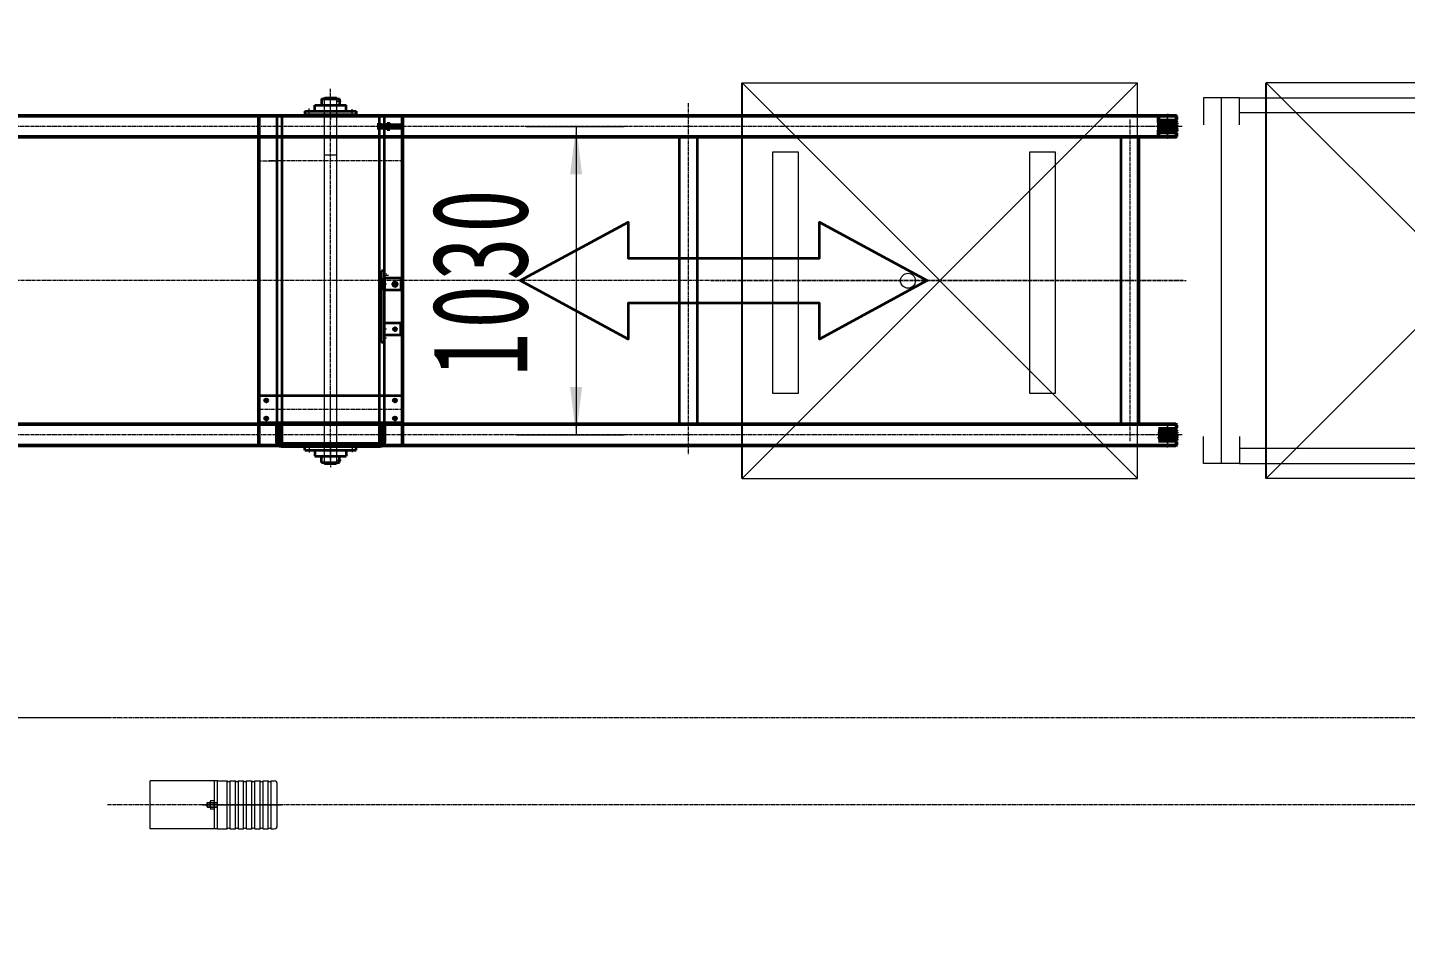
# Model space of a CAD drawing. Header units: millimetres. Extents: x -67280 to 67280, y -47520 to 47520.
# Drawn here: x -46275 to -41673, y -19130 to -16093 of the extents above; entities that cross this region are included whole.
import ezdxf

# ---------------------------------------------------------------- set-up
doc = ezdxf.new("R2010")
doc.units = ezdxf.units.MM
for name, pattern in [('AD_LTYPE10 0.20 mm_1_1_1_1_1_1_1_1_1_1_1_1_1_1_1', [16, 13, -1, 1, -1]), ('双点画线', [22, 12, -2, 2, -2, 2, -2]), ('点画线', [18, 12, -2, 2, -2]), ('虚线', [2, 1, -1])]:
    doc.linetypes.add(name, pattern=pattern)
doc.layers.get('0').update_dxf_attribs({"lineweight": 35})
for name, color, linetype, lineweight in [('ACAD0', 7, 'Continuous', 18), ('ACADAM_0', 7, 'Continuous', 18), ('ACADAM_11', 3, '双点画线', 18), ('ACADAM_3', 6, '虚线', 18), ('ACADAM_7', 142, '点画线', 18), ('ACADloading', 57, 'Continuous', 18), ('ACADRackFrame', 5, 'Continuous', 18), ('ACADS', 1, 'AD_LTYPE10 0.20 mm_1_1_1_1_1_1_1_1_1_1_1_1_1_1_1', 25), ('ACAD粗实线层AM_0', 7, 'Continuous', 50), ('ACAD细实线', 2, 'Continuous', 18), ('ACAD细实线层', 3, 'Continuous', 18), ('EB0', 7, 'Continuous', 35), ('EB0_1', 7, 'Continuous', 35), ('中心线层', 1, '点画线', 18), ('剖面线层', 6, 'Continuous', 18), ('尺寸线层', 4, 'Continuous', 18), ('标注层AM_5', 3, 'Continuous', 25), ('粗实线层', 7, 'Continuous', 35), ('细实线层', 3, 'Continuous', 18), ('虚线层', 100, '虚线', 18)]:
    doc.layers.add(name, color=color, linetype=linetype, lineweight=lineweight)
doc.styles.add('标准', font='', dxfattribs={"width": 0.667})
doc.styles.get('标准').set_extended_font_data('宋体')
doc.dimstyles.new('标准', dxfattribs={"dimscale": 160, "dimtxt": 2, "dimasz": 1, "dimexe": 1, "dimexo": 0, "dimgap": 1, "dimtad": 1, "dimdec": 1, "dimdsep": 46, "dimtxsty": '标准', "dimblk": '_CAXARROW', "dimcen": 0, "dimdle": 2, "dimaunit": 1, "dimadec": 0, "dimazin": 2, "dimtfac": 0.707107, "dimtdec": 3, "dimtmove": 0, "dimatfit": 3, "dimfxl": 0, "dimfrac": 2, "dimtolj": 1, "dimarcsym": 0})

# ---------------------------------------------------------------- blocks, each defined once
blk = doc.blocks.new('*X254')
at = {"layer": 'ACADloading', "color": 3, "linetype": 'Continuous', "lineweight": 18}
for p, q in [((1530, 1320), (210, 1320.1)), ((210, 1320.1), (1530, 0)), ((210, 0), (210, 1320)), ((210, 0), (210, 1320)), ((210, 0), (210, 1320)), ((210, 0), (210, 1320)), ((210, 1320), (210, 0)), ((210, 1320), (210, 0)), ((210, 1320), (210, 0)), ((1530, 1320), (210, 0)), ((1490, 1320), (250, 1320)), ((1530, 0), (1530, 1320)), ((210, 820), (210, 1280)), ((210, 820), (210, 1280)), ((1530, 0), (210, 0))]:
    blk.add_line(p, q, dxfattribs=at)
at = {"layer": 'ACADloading', "color": 3, "linetype": 'Continuous', "lineweight": 25}
blk.add_line((210, 0), (210, 1320), dxfattribs=at)
at = {"layer": 'ACADloading', "linetype": 'Continuous', "lineweight": 18}
for p, q in [((1490, 1320), (250, 1320)), ((1490, 1320), (250, 1320)), ((1530, 0), (250, 0)), ((1530, 0), (250, 0)), ((1530, 0), (250, 0))]:
    blk.add_line(p, q, dxfattribs=at)
at = {"layer": 'ACADloading', "color": 5, "linetype": 'Continuous', "lineweight": 18}
blk.add_line((1530, 0), (1530, 1320), dxfattribs=at)
blk.add_line((1530, 0), (1530, 1320), dxfattribs=at)
blk.add_line((1530, 0), (1530, 1320), dxfattribs=at)
blk.add_line((1530, 0), (1530, 1320), dxfattribs=at)
blk.add_line((1530, 0), (1530, 1320), dxfattribs=at)
blk.add_line((1530, 0), (1530, 1320), dxfattribs=at)
at = {"layer": 'ACADRackFrame', "linetype": 'Continuous', "lineweight": 18}
for p, q in [((120, 1270), (1620, 1270)), ((1620, 1220), (120, 1220)), ((1620, 100), (120, 100)), ((120, 50), (1620, 50))]:
    blk.add_line(p, q, dxfattribs=at)
for points in [[(120, 1180), (120, 1270), (0, 1270), (0, 1180)], [(60, 50), (60, 1270)], [(1620, 1180), (1620, 1270), (1740, 1270), (1740, 1180)], [(1680, 50), (1680, 1270)], [(120, 140), (120, 50), (0, 50), (0, 140)], [(1620, 140), (1620, 50), (1740, 50), (1740, 140)]]:
    blk.add_lwpolyline(points, dxfattribs=at)
blk = doc.blocks.new('*X218')
at = {"layer": 'ACAD细实线层', "linetype": 'Continuous', "lineweight": 18}
blk.add_blockref('*X254', (-29220, 865), dxfattribs=at)
blk = doc.blocks.new('*X502')
at = {"layer": '尺寸线层', "linetype": 'Continuous', "lineweight": 18}
for points in [[(-51183.3, -14032.3), (-51163.3, -14192.3), (-51203.3, -14192.3)], [(-51183.3, -18397.3), (-51163.3, -18237.3), (-51203.3, -18237.3)]]:
    blk.add_hatch(color=0, dxfattribs=at).paths.add_polyline_path(points, flags=0)
at = {"layer": '尺寸线层', "color": 0}
for p, q in [((-46008, -14032.3), (-51343.3, -14032.3)), ((-46008, -18397.3), (-51343.3, -18397.3))]:
    blk.add_line(p, q, dxfattribs=at)
at = {"layer": '尺寸线层', "color": 0, "linetype": 'Continuous', "lineweight": 18}
blk.add_line((-51183.3, -14032.3), (-51183.3, -18397.3), dxfattribs=at)
at = {"layer": '尺寸线层', "color": 0, "insert": (-51503.3, -16214.8), "char_height": 320, "width": 1246.015, "attachment_point": 5, "rotation": 90, "line_spacing_factor": 1.15057, "style": '标准'}
blk.add_mtext('\\T1.1;4365', dxfattribs=at)
blk = doc.blocks.new('_CAXARROW')
blk.add_hatch(color=0).paths.add_polyline_path([(0, 0), (-1, 0.125), (-1, -0.125)], flags=0)
blk = doc.blocks.new('*X503')
at = {"layer": '尺寸线层', "linetype": 'Continuous', "lineweight": 18}
for points in [[(-51183.3, -18397.3), (-51163.3, -18557.3), (-51203.3, -18557.3)], [(-51183.3, -22837.3), (-51163.3, -22677.3), (-51203.3, -22677.3)]]:
    blk.add_hatch(color=0, dxfattribs=at).paths.add_polyline_path(points, flags=0)
at = {"layer": '尺寸线层', "color": 0}
for p, q in [((-46008, -18397.3), (-51343.3, -18397.3)), ((-46125.8, -22837.3), (-51343.3, -22837.3))]:
    blk.add_line(p, q, dxfattribs=at)
at = {"layer": '尺寸线层', "color": 0, "linetype": 'Continuous', "lineweight": 18}
blk.add_line((-51183.3, -18397.3), (-51183.3, -22837.3), dxfattribs=at)
at = {"layer": '尺寸线层', "color": 0, "insert": (-51503.3, -20617.3), "char_height": 320, "width": 1253.13, "attachment_point": 5, "rotation": 90, "line_spacing_factor": 1.15057, "style": '标准'}
blk.add_mtext('\\T1.1;4440', dxfattribs=at)
blk = doc.blocks.new('*X1325')
at = {"layer": 'EB0_1', "linetype": 'Continuous', "lineweight": 18}
for p, q in [((-14.1, -10.4), (-14.1, 10.4)), ((-1, 13.9), (-13.1, 13.9)), ((-13.1, 6.9), (-1, 6.9)), ((0, -10.4), (0, 10.4)), ((-13.1, -6.9), (-1, -6.9)), ((-1, -13.9), (-13.1, -13.9))]:
    blk.add_line(p, q, dxfattribs=at)
for centre, radius, start, end in [((-7.7, 10.4), 6.38, 147.1328, 212.8672), ((9.9, 0), 24, 163.2213, 196.7787), ((-6.4, 10.4), 6.38, 327.1328, 32.8672), ((-24, 0), 24, 343.2213, 16.7787), ((-7.7, -10.4), 6.38, 147.1328, 212.8672), ((-6.4, -10.4), 6.38, 327.1328, 32.8672)]:
    blk.add_arc(centre, radius, start, end, dxfattribs=at)
at = {"layer": '中心线层', "linetype": '点画线', "lineweight": 18}
blk.add_line((1, 0), (-17.1, 0), dxfattribs=at)
blk = doc.blocks.new('*X1326')
at = {"layer": 'EB0_1', "linetype": 'Continuous', "lineweight": 18}
for p, q in [((0, -79), (0, 81)), ((0, 80), (32, 80)), ((30, 80), (32.5, 80)), ((32.5, -80), (32.5, 80)), ((42.5, 80), (60, 80)), ((42.5, 80), (60, 80)), ((42.5, 80), (60, 80)), ((42.5, -80), (42.5, 80)), ((60, -80), (60, 80)), ((60, -80), (60, 80)), ((60, -80), (60, 80)), ((70, -80), (70, 80)), ((70, 80), (87.5, 80)), ((70, 80), (87.5, 80)), ((87.5, -80), (87.5, 80)), ((87.5, -80), (87.5, 80)), ((97.5, 80), (115, 80)), ((97.5, -80), (97.5, 80)), ((115, -80), (115, 80)), ((125, 80), (142.5, 80)), ((125, -80), (125, 80)), ((142.5, -80), (142.5, 80)), ((152.5, 80), (170, 80)), ((152.5, -80), (152.5, 80)), ((170, -80), (170, 80)), ((180, 80), (190, 80)), ((180, -80), (180, 80)), ((200, -70), (200, 70)), ((-33, 8), (-35, 6)), ((-35, 6), (-35, -6)), ((-33, 8), (-33, -8)), ((-33, 8), (-10, 8)), ((-10, 6.9), (0, 6.9)), ((-33, -8), (-35, -6)), ((-33, -8), (-10, -8)), ((-10, -7), (0, -7)), ((0, -80), (32, -80)), ((30, -80), (32.5, -80)), ((42.5, -80), (60, -80)), ((42.5, -80), (60, -80)), ((42.5, -80), (60, -80)), ((70, -80), (87.5, -80)), ((70, -80), (87.5, -80)), ((97.5, -80), (115, -80)), ((125, -80), (142.5, -80)), ((152.5, -80), (170, -80)), ((180, -80), (190, -80))]:
    blk.add_line(p, q, dxfattribs=at)
for centre, radius, start, end in [((37.5, 85.2), 7.25, 226.3972, 313.6028), ((65, 85.2), 7.25, 226.3972, 313.6028), ((92.5, 85.2), 7.25, 226.3972, 313.6028), ((120, 85.2), 7.25, 226.3972, 313.6028), ((147.5, 85.2), 7.25, 226.3972, 313.6028), ((175, 85.2), 7.25, 226.3972, 313.6028), ((190, 70), 10, 0, 90), ((37.5, -85.3), 7.25, 46.3972, 133.6028), ((65, -85.3), 7.25, 46.3972, 133.6028), ((92.5, -85.3), 7.25, 46.3972, 133.6028), ((120, -85.3), 7.25, 46.3972, 133.6028), ((147.5, -85.3), 7.25, 46.3972, 133.6028), ((175, -85.3), 7.25, 46.3972, 133.6028), ((190, -70), 10, 270, 360)]:
    blk.add_arc(centre, radius, start, end, dxfattribs=at)
at = {"layer": '中心线层', "linetype": '点画线', "lineweight": 18}
blk.add_line((-49.9, 0), (213.7, 0), dxfattribs=at)
at = {"layer": '细实线层', "linetype": 'Continuous', "lineweight": 18}
for p, q in [((-33, 6.9), (-10, 6.9)), ((-10, 8), (0, 8)), ((-33, -7), (-10, -7)), ((-10, -8), (0, -8))]:
    blk.add_line(p, q, dxfattribs=at)
blk = doc.blocks.new('*X1324')
at = {"layer": 'EB0_1', "linetype": 'Continuous', "lineweight": 18}
for p, q in [((-376.5, -80), (-376.5, 80.1)), ((-152.5, 80.1), (-376.5, 80.1)), ((-162.5, -80), (-162.5, 80.1)), ((-152.5, -80), (-152.5, 80.1)), ((-152.5, -80), (-376.5, -80))]:
    blk.add_line(p, q, dxfattribs=at)
at = {"layer": '剖面线层', "linetype": 'Continuous', "lineweight": 18}
blk.add_blockref('*X1326', (-152.5, 0), dxfattribs=at)
at = {"layer": '细实线层', "linetype": 'Continuous', "lineweight": 18}
blk.add_blockref('*X1325', (-162.5, 0), dxfattribs=at)
blk = doc.blocks.new('*X1333')
at = {"layer": 'ACADloading', "color": 3, "linetype": 'Continuous', "lineweight": 18}
for p, q in [((-660, 0), (-660, 1320)), ((-660, 0), (-660, 1320)), ((-660, 0), (-660, 1320)), ((-660, 0), (-660, 1320)), ((-660, 1320), (-660, 0)), ((-660, 1320), (-660, 0)), ((-660, 1320), (-660, 0)), ((-660, 1320), (660, 0)), ((660, 1320), (-660, 0)), ((-660, 1320), (660, 1320)), ((660, 0), (660, 1320)), ((-660, 820), (-660, 1280)), ((-660, 820), (-660, 1280)), ((-660, 0), (660, 0))]:
    blk.add_line(p, q, dxfattribs=at)
at = {"layer": 'ACADloading', "color": 3, "linetype": 'Continuous', "lineweight": 25}
blk.add_line((-660, 0), (-660, 1320), dxfattribs=at)
at = {"layer": 'ACADloading', "color": 5, "linetype": 'Continuous', "lineweight": 18}
blk.add_line((660, 0), (660, 1320), dxfattribs=at)
blk.add_line((660, 0), (660, 1320), dxfattribs=at)
blk.add_line((660, 0), (660, 1320), dxfattribs=at)
blk.add_line((660, 0), (660, 1320), dxfattribs=at)
blk.add_line((660, 0), (660, 1320), dxfattribs=at)
blk.add_line((660, 0), (660, 1320), dxfattribs=at)
at = {"layer": '中心线层'}
blk.add_line((-765.8, 660), (821.8, 660), dxfattribs=at)
blk = doc.blocks.new('*X1784')
at = {"layer": 'EB0_1'}
for p, q in [((86, 0), (-86, 0)), ((-86, -13), (-86, 0)), ((86, -13), (86, 0)), ((-86, -13), (86, -13)), ((-52.5, -13), (-52.5, -33)), ((-52.5, -33), (52.5, -33)), ((-29.8, -54.2), (-29.8, -33)), ((30.2, -54.2), (30.2, -33)), ((52.5, -13), (52.5, -33)), ((-29.8, -54.2), (30.2, -54.2))]:
    blk.add_line(p, q, dxfattribs=at)
at = {"layer": '中心线层', "linetype": '点画线', "lineweight": 18}
for p, q in [((-71.8, 3), (-71.8, -21.1)), ((0, 3), (0, -69.7)), ((71.8, 3), (71.8, -19.5)), ((19.8, -46.2), (37.2, -46.2))]:
    blk.add_line(p, q, dxfattribs=at)
blk = doc.blocks.new('*X1783')
at = {"layer": 'EB0_1'}
blk.add_blockref('*X1784', (-86, -3), dxfattribs=at)
blk = doc.blocks.new('*X1786')
at = {"layer": 'EB0_1'}
for p, q in [((-29.8, 54.2), (30.2, 54.2)), ((-29.8, 54.2), (-29.8, 33)), ((30.2, 54.2), (30.2, 33)), ((-86, 13), (86, 13)), ((-86, 13), (-86, 0)), ((86, 0), (-86, 0)), ((-52.5, 33), (52.5, 33)), ((-52.5, 13), (-52.5, 33)), ((52.5, 13), (52.5, 33)), ((86, 13), (86, 0))]:
    blk.add_line(p, q, dxfattribs=at)
at = {"layer": '中心线层', "linetype": '点画线', "lineweight": 18}
for p, q in [((0, -3), (0, 69.7)), ((19.8, 46.2), (37.2, 46.2)), ((-71.8, -3), (-71.8, 21.1)), ((71.8, -3), (71.8, 19.5))]:
    blk.add_line(p, q, dxfattribs=at)
blk = doc.blocks.new('*X1785')
at = {"layer": 'EB0_1'}
blk.add_blockref('*X1786', (-86, 3), dxfattribs=at)
blk = doc.blocks.new('*X1788')
at = {"layer": 'EB0_1'}
for p, q in [((0, 7.8), (0, -7.8)), ((0.8, 10.4), (9.6, 10.4)), ((9.6, 5.2), (0.8, 5.2)), ((10.4, 7.8), (10.4, -7.8)), ((9.6, -5.2), (0.8, -5.2)), ((0.8, -10.4), (9.6, -10.4))]:
    blk.add_line(p, q, dxfattribs=at)
for centre, radius, start, end in [((4.8, 7.8), 4.79, 147.1328, 212.8672), ((18, 0), 18, 163.2213, 196.7787), ((5.6, 7.8), 4.79, 327.1328, 32.8672), ((-7.6, 0), 18, 343.2213, 16.7787), ((4.8, -7.8), 4.79, 147.1328, 212.8672), ((5.6, -7.8), 4.79, 327.1328, 32.8672)]:
    blk.add_arc(centre, radius, start, end, dxfattribs=at)
at = {"layer": '中心线层', "linetype": '点画线', "lineweight": 18}
blk.add_line((-0.8, 0), (13.4, 0), dxfattribs=at)
blk = doc.blocks.new('*X1789')
at = {"layer": '中心线层', "linetype": '点画线', "lineweight": 18}
blk.add_line((-10.5, 0), (73, 0), dxfattribs=at)
at = {"layer": '粗实线层'}
for p, q in [((-7.5, 7.8), (-7.5, -7.8)), ((-6.7, 10.4), (0, 10.4)), ((-6.7, 5.2), (0, 5.2)), ((0, 10.4), (0, -10.4)), ((0, 6), (0, -6)), ((0, 6), (69.1, 6)), ((1.8, 6), (1.8, -6)), ((70, 5.1), (69.1, 6)), ((69.1, 6), (69.1, -6)), ((70, 5.1), (70, -5.1)), ((-6.7, -5.2), (0, -5.2)), ((-6.7, -10.4), (0, -10.4)), ((0, -6), (69.1, -6)), ((70, -5.1), (69.1, -6))]:
    blk.add_line(p, q, dxfattribs=at)
for centre, radius, start, end in [((-2.7, 7.8), 4.79, 147.1328, 212.8672), ((10.5, 0), 18, 163.2213, 196.7787), ((-2.7, -7.8), 4.79, 147.1328, 212.8672)]:
    blk.add_arc(centre, radius, start, end, dxfattribs=at)
at = {"layer": '细实线层'}
for p, q in [((0, 6), (1.8, 5.1)), ((1.8, 5.1), (70, 5.1)), ((0, -6), (1.8, -5.1)), ((1.8, -5.1), (70, -5.1))]:
    blk.add_line(p, q, dxfattribs=at)
blk = doc.blocks.new('*X1787')
blk.add_wipeout([(32.5, 0), (32.5, 1.3), (32.5, 1.3), (32.5, 7.8), (32.5, 7.8), (32.5, 7.9), (32.5, 8), (32.5, 8.1), (32.5, 8.2), (32.5, 8.3), (32.5, 8.3), (32.5, 8.4), (32.5, 8.5), (32.4, 8.6), (32.4, 8.7), (32.4, 8.8), (32.4, 8.9), (32.4, 9), (32.3, 9.1), (32.3, 9.1), (32.3, 9.2), (32.3, 9.3), (32.2, 9.4), (32.2, 9.5), (32.2, 9.6), (32.1, 9.7), (32.1, 9.7), (32.1, 9.8), (32, 9.9), (32, 10), (31.9, 10.1), (31.9, 10.2), (31.8, 10.2), (31.8, 10.3), (31.7, 10.4), (31.7, 10.4), (22.9, 10.4), (22.9, 10.4), (22.9, 10.3), (22.8, 10.2), (22.8, 10.2), (22.7, 10.1), (22.7, 10), (22.6, 9.9), (22.6, 9.8), (22.6, 9.7), (22.5, 9.7), (22.5, 9.6), (22.5, 9.5), (22.4, 9.4), (22.4, 9.3), (22.4, 9.2), (22.3, 9.1), (22.3, 9.1), (22.3, 9), (22.3, 8.9), (22.3, 8.8), (22.2, 8.7), (22.2, 8.6), (22.2, 8.5), (22.2, 8.4), (22.2, 8.3), (22.2, 8.3), (22.2, 8.2), (22.2, 8.1), (22.1, 8), (22.1, 7.9), (22.1, 7.8), (22.1, 7.8), (22.1, 1.3), (22.1, 1.3), (22.1, 0), (22.1, 0), (22.1, -7.8), (22.1, -7.8), (22.1, -7.9), (22.1, -8), (22.2, -8.1), (22.2, -8.2), (22.2, -8.3), (22.2, -8.3), (22.2, -8.4), (22.2, -8.5), (22.2, -8.6), (22.2, -8.7), (22.3, -8.8), (22.3, -8.9), (22.3, -9), (22.3, -9.1), (22.3, -9.1), (22.4, -9.2), (22.4, -9.3), (22.4, -9.4), (22.5, -9.5), (22.5, -9.6), (22.5, -9.7), (22.6, -9.7), (22.6, -9.8), (22.6, -9.9), (22.7, -10), (22.7, -10.1), (22.8, -10.2), (22.8, -10.2), (22.9, -10.3), (22.9, -10.4), (22.9, -10.4), (31.7, -10.4), (31.7, -10.4), (31.8, -10.3), (31.8, -10.2), (31.9, -10.2), (31.9, -10.1), (32, -10), (32, -9.9), (32.1, -9.8), (32.1, -9.7), (32.1, -9.7), (32.2, -9.6), (32.2, -9.5), (32.2, -9.4), (32.3, -9.3), (32.3, -9.2), (32.3, -9.1), (32.3, -9.1), (32.4, -9), (32.4, -8.9), (32.4, -8.8), (32.4, -8.7), (32.4, -8.6), (32.5, -8.5), (32.5, -8.4), (32.5, -8.3), (32.5, -8.3), (32.5, -8.2), (32.5, -8.1), (32.5, -8), (32.5, -7.9), (32.5, -7.8), (32.5, -7.8)]).dxf.layer = '尺寸线层'
at = {"layer": '尺寸线层'}
blk.add_blockref('*X1788', (22.1, 0), dxfattribs=at)
blk.add_wipeout([(70, 0), (70, 1.3), (70, 1.3), (70, 5.1), (70, 5.1), (69.1, 6), (69.1, 6), (1.7, 6), (1.7, 6), (0, 6), (0, 6), (0, 10.4), (0, 10.4), (-6.7, 10.4), (-6.7, 10.4), (-6.8, 10.3), (-6.8, 10.2), (-6.9, 10.2), (-6.9, 10.1), (-7, 10), (-7, 9.9), (-7, 9.8), (-7.1, 9.7), (-7.1, 9.7), (-7.2, 9.6), (-7.2, 9.5), (-7.2, 9.4), (-7.2, 9.3), (-7.3, 9.2), (-7.3, 9.1), (-7.3, 9.1), (-7.4, 9), (-7.4, 8.9), (-7.4, 8.8), (-7.4, 8.7), (-7.4, 8.6), (-7.4, 8.5), (-7.5, 8.4), (-7.5, 8.3), (-7.5, 8.3), (-7.5, 8.2), (-7.5, 8.1), (-7.5, 8), (-7.5, 7.9), (-7.5, 7.8), (-7.5, 7.8), (-7.5, 1.3), (-7.5, 1.3), (-7.5, 0), (-7.5, 0), (-7.5, -7.8), (-7.5, -7.8), (-7.5, -7.9), (-7.5, -8), (-7.5, -8.1), (-7.5, -8.2), (-7.5, -8.3), (-7.5, -8.3), (-7.5, -8.4), (-7.4, -8.5), (-7.4, -8.6), (-7.4, -8.7), (-7.4, -8.8), (-7.4, -8.9), (-7.4, -9), (-7.3, -9.1), (-7.3, -9.1), (-7.3, -9.2), (-7.2, -9.3), (-7.2, -9.4), (-7.2, -9.5), (-7.2, -9.6), (-7.1, -9.7), (-7.1, -9.7), (-7, -9.8), (-7, -9.9), (-7, -10), (-6.9, -10.1), (-6.9, -10.2), (-6.8, -10.2), (-6.8, -10.3), (-6.7, -10.4), (-6.7, -10.4), (0, -10.4), (0, -10.4), (0, -6), (0, -6), (1.7, -6), (1.7, -6), (69.1, -6), (69.1, -6), (70, -5.1), (70, -5.1)]).dxf.layer = 'EB0'
at = {"layer": 'EB0'}
blk.add_blockref('*X1789', (0, 0), dxfattribs=at)
blk = doc.blocks.new('*X1790')
at = {"layer": 'EB0_1'}
for p, q in [((-480, 0), (-480, 90)), ((0, 90), (-480, 90)), ((0, 0), (0, 90)), ((0, 0), (-480, 0))]:
    blk.add_line(p, q, dxfattribs=at)
for centre, radius in [((-455, 75), 5.5), ((-455, 75), 3.5), ((-25, 75), 5.5), ((-25, 75), 3.5), ((-455, 15), 5.5), ((-455, 15), 3.5), ((-25, 15), 5.5), ((-25, 15), 3.5)]:
    blk.add_circle(centre, radius, dxfattribs=at)
at = {"layer": '中心线层'}
for p, q in [((-240, -3), (-240, 93)), ((3, 45), (-483, 45))]:
    blk.add_line(p, q, dxfattribs=at)
at = {"layer": '中心线层', "linetype": '点画线', "lineweight": 18}
for p, q in [((-463.5, 75), (-446.5, 75)), ((-455, 66.5), (-455, 83.5)), ((-16.5, 75), (-33.5, 75)), ((-25, 66.5), (-25, 83.5)), ((-463.5, 15), (-446.5, 15)), ((-455, 6.5), (-455, 23.5)), ((-16.5, 15), (-33.5, 15)), ((-25, 6.5), (-25, 23.5))]:
    blk.add_line(p, q, dxfattribs=at)
blk = doc.blocks.new('*X1791')
at = {"layer": 'ACADAM_0', "linetype": 'Continuous', "lineweight": 50}
for p, q in [((0, -57), (0, 0)), ((0, 0), (8, 0)), ((8, 0), (8, -57)), ((352, 0), (352, -57)), ((360, 0), (352, 0)), ((360, -57), (360, 0)), ((344, -65), (16, -65)), ((16, -73), (344, -73))]:
    blk.add_line(p, q, dxfattribs=at)
for centre, radius, start, end in [((16, -57), 16, 180, 270), ((16, -57), 8, 180, 270), ((344, -57), 16, 270, 360), ((344, -57), 8, 270, 0)]:
    blk.add_arc(centre, radius, start, end, dxfattribs=at)
at = {"layer": '中心线层', "linetype": '点画线', "lineweight": 18}
for p, q in [((-0.4, -35), (8.4, -35)), ((360.4, -35), (351.6, -35)), ((108.25, -59), (108.25, -79)), ((180, -59), (180, -79)), ((251.75, -59), (251.75, -79))]:
    blk.add_line(p, q, dxfattribs=at)
blk = doc.blocks.new('*X1793')
at = {"layer": '中心线层'}
for p, q in [((-7.5, 0), (7.5, 0)), ((0, -7.5), (0, 7.5))]:
    blk.add_line(p, q, dxfattribs=at)
at = {"layer": '粗实线层'}
blk.add_circle((0, 0), 5.05, dxfattribs=at)
at = {"layer": '细实线层'}
blk.add_arc((0, 0), 6, 260, 190, dxfattribs=at)
blk = doc.blocks.new('*X1794')
at = {"layer": '中心线层'}
for p, q in [((-7.5, 0), (7.5, 0)), ((0, -7.5), (0, 7.5))]:
    blk.add_line(p, q, dxfattribs=at)
at = {"layer": '粗实线层'}
blk.add_circle((0, 0), 5.05, dxfattribs=at)
at = {"layer": '细实线层'}
blk.add_arc((0, 0), 6, 260, 190, dxfattribs=at)
blk = doc.blocks.new('*X1792')
at = {"layer": 'EB0'}
for p, q in [((0, -240), (0, 0)), ((10, 0), (0, 0)), ((10, -240), (10, 0)), ((0, -25), (0, -65)), ((65, -25), (10, -25)), ((10, -25), (10, -65)), ((65, -25), (65, -65)), ((65, -65), (10, -65)), ((65, -175), (10, -175)), ((65, -215), (65, -175)), ((65, -215), (10, -215)), ((10, -240), (0, -240))]:
    blk.add_line(p, q, dxfattribs=at)
at = {"layer": '中心线层', "linetype": '点画线', "lineweight": 18}
for p, q in [((17.2, -15), (-9.5, -15)), ((17.2, -45), (-9.5, -45)), ((17.2, -195), (-9.5, -195)), ((17.2, -225), (-9.5, -225))]:
    blk.add_line(p, q, dxfattribs=at)
for points in [[(51, -45), (51, -45), (51, -44.9), (51, -44.9), (51, -44.9), (51, -44.8), (51, -44.8), (51, -44.8), (51, -44.7), (51, -44.7), (51, -44.7), (51, -44.6), (51, -44.6), (51, -44.6), (51, -44.5), (51, -44.5), (51, -44.5), (51, -44.4), (51, -44.4), (51, -44.3), (51, -44.3), (51, -44.3), (51, -44.2), (50.9, -44.2), (50.9, -44.2), (50.9, -44.1), (50.9, -44.1), (50.9, -44.1), (50.9, -44), (50.9, -44), (50.9, -44), (50.9, -44), (50.9, -43.7), (50.8, -43.4), (50.7, -43.2), (50.6, -42.9), (50.5, -42.6), (50.4, -42.4), (50.3, -42.1), (50.1, -41.9), (50, -41.7), (49.8, -41.4), (49.6, -41.2), (49.5, -41), (49.3, -40.8), (49.1, -40.6), (48.9, -40.4), (48.6, -40.2), (48.4, -40.1), (48.2, -39.9), (47.9, -39.8), (47.7, -39.6), (47.4, -39.5), (47.2, -39.4), (46.9, -39.3), (46.7, -39.2), (46.4, -39.2), (46.1, -39.1), (45.8, -39.1), (45.6, -39), (45.3, -39), (45, -39), (45, -39), (44.7, -39), (44.4, -39), (44.2, -39.1), (43.9, -39.1), (43.6, -39.2), (43.3, -39.2), (43.1, -39.3), (42.8, -39.4), (42.6, -39.5), (42.3, -39.6), (42.1, -39.8), (41.8, -39.9), (41.6, -40.1), (41.4, -40.2), (41.1, -40.4), (40.9, -40.6), (40.7, -40.8), (40.5, -41), (40.4, -41.2), (40.2, -41.4), (40, -41.7), (39.9, -41.9), (39.7, -42.1), (39.6, -42.4), (39.5, -42.6), (39.4, -42.9), (39.3, -43.2), (39.2, -43.4), (39.1, -43.7), (39.1, -44), (39.1, -44), (39.1, -44), (39.1, -44), (39.1, -44.1), (39.1, -44.1), (39.1, -44.1), (39.1, -44.2), (39.1, -44.2), (39, -44.2), (39, -44.3), (39, -44.3), (39, -44.3), (39, -44.4), (39, -44.4), (39, -44.5), (39, -44.5), (39, -44.5), (39, -44.6), (39, -44.6), (39, -44.6), (39, -44.7), (39, -44.7), (39, -44.7), (39, -44.8), (39, -44.8), (39, -44.8), (39, -44.9), (39, -44.9), (39, -44.9), (39, -45), (39, -45), (39, -45), (39.9, -45), (39.9, -45), (40, -45.3), (40, -45.5), (40, -45.8), (40.1, -46.1), (40.1, -46.3), (40.2, -46.6), (40.3, -46.8), (40.4, -47.1), (40.5, -47.3), (40.6, -47.5), (40.8, -47.8), (40.9, -48), (41.1, -48.2), (41.2, -48.4), (41.4, -48.6), (41.6, -48.8), (41.8, -48.9), (42, -49.1), (42.2, -49.2), (42.5, -49.4), (42.7, -49.5), (42.9, -49.6), (43.2, -49.7), (43.4, -49.8), (43.7, -49.9), (43.9, -49.9), (44.2, -50), (44.5, -50), (44.7, -50), (45, -50.1), (45, -50.1), (45, -51), (45, -51), (45.3, -51), (45.6, -51), (45.9, -50.9), (46.2, -50.9), (46.6, -50.8), (46.9, -50.7), (47.2, -50.6), (47.4, -50.5), (47.7, -50.3), (48, -50.2), (48.3, -50), (48.5, -49.9), (48.8, -49.7), (49, -49.5), (49.2, -49.2), (49.5, -49), (49.7, -48.8), (49.9, -48.5), (50, -48.3), (50.2, -48), (50.3, -47.7), (50.5, -47.4), (50.6, -47.2), (50.7, -46.9), (50.8, -46.6), (50.9, -46.2), (50.9, -45.9), (51, -45.6), (51, -45.3)], [(51, -195), (51, -195), (51, -194.9), (51, -194.9), (51, -194.9), (51, -194.8), (51, -194.8), (51, -194.8), (51, -194.7), (51, -194.7), (51, -194.7), (51, -194.6), (51, -194.6), (51, -194.6), (51, -194.5), (51, -194.5), (51, -194.5), (51, -194.4), (51, -194.4), (51, -194.3), (51, -194.3), (51, -194.3), (51, -194.2), (50.9, -194.2), (50.9, -194.2), (50.9, -194.1), (50.9, -194.1), (50.9, -194.1), (50.9, -194), (50.9, -194), (50.9, -194), (50.9, -194), (50.9, -193.7), (50.8, -193.4), (50.7, -193.2), (50.6, -192.9), (50.5, -192.6), (50.4, -192.4), (50.3, -192.1), (50.1, -191.9), (50, -191.7), (49.8, -191.4), (49.6, -191.2), (49.5, -191), (49.3, -190.8), (49.1, -190.6), (48.9, -190.4), (48.6, -190.2), (48.4, -190.1), (48.2, -189.9), (47.9, -189.8), (47.7, -189.6), (47.4, -189.5), (47.2, -189.4), (46.9, -189.3), (46.7, -189.2), (46.4, -189.2), (46.1, -189.1), (45.8, -189.1), (45.6, -189), (45.3, -189), (45, -189), (45, -189), (44.7, -189), (44.4, -189), (44.2, -189.1), (43.9, -189.1), (43.6, -189.2), (43.3, -189.2), (43.1, -189.3), (42.8, -189.4), (42.6, -189.5), (42.3, -189.6), (42.1, -189.8), (41.8, -189.9), (41.6, -190.1), (41.4, -190.2), (41.1, -190.4), (40.9, -190.6), (40.7, -190.8), (40.5, -191), (40.4, -191.2), (40.2, -191.4), (40, -191.7), (39.9, -191.9), (39.7, -192.1), (39.6, -192.4), (39.5, -192.6), (39.4, -192.9), (39.3, -193.2), (39.2, -193.4), (39.1, -193.7), (39.1, -194), (39.1, -194), (39.1, -194), (39.1, -194), (39.1, -194.1), (39.1, -194.1), (39.1, -194.1), (39.1, -194.2), (39.1, -194.2), (39, -194.2), (39, -194.3), (39, -194.3), (39, -194.3), (39, -194.4), (39, -194.4), (39, -194.5), (39, -194.5), (39, -194.5), (39, -194.6), (39, -194.6), (39, -194.6), (39, -194.7), (39, -194.7), (39, -194.7), (39, -194.8), (39, -194.8), (39, -194.8), (39, -194.9), (39, -194.9), (39, -194.9), (39, -195), (39, -195), (39, -195), (39.9, -195), (39.9, -195), (40, -195.3), (40, -195.5), (40, -195.8), (40.1, -196.1), (40.1, -196.3), (40.2, -196.6), (40.3, -196.8), (40.4, -197.1), (40.5, -197.3), (40.6, -197.5), (40.8, -197.8), (40.9, -198), (41.1, -198.2), (41.2, -198.4), (41.4, -198.6), (41.6, -198.8), (41.8, -198.9), (42, -199.1), (42.2, -199.2), (42.5, -199.4), (42.7, -199.5), (42.9, -199.6), (43.2, -199.7), (43.4, -199.8), (43.7, -199.9), (43.9, -199.9), (44.2, -200), (44.5, -200), (44.7, -200), (45, -200.1), (45, -200.1), (45, -201), (45, -201), (45.3, -201), (45.6, -201), (45.9, -200.9), (46.2, -200.9), (46.6, -200.8), (46.9, -200.7), (47.2, -200.6), (47.4, -200.5), (47.7, -200.3), (48, -200.2), (48.3, -200), (48.5, -199.9), (48.8, -199.7), (49, -199.5), (49.2, -199.2), (49.5, -199), (49.7, -198.8), (49.9, -198.5), (50, -198.3), (50.2, -198), (50.3, -197.7), (50.5, -197.4), (50.6, -197.2), (50.7, -196.9), (50.8, -196.6), (50.9, -196.2), (50.9, -195.9), (51, -195.6), (51, -195.3)]]:
    blk.add_wipeout(points).dxf.layer = 'EB0'
at = {"layer": 'EB0'}
for name, p in [('*X1793', (45, -45)), ('*X1794', (45, -195))]:
    blk.add_blockref(name, p, dxfattribs=at)
blk = doc.blocks.new('*X1797')
at = {"layer": 'ACADS', "linetype": 'Continuous', "lineweight": 35}
for points in [[(999, -270), (360, -270), (360, -390), (0, -195), (360, 0), (360, -120), (999, -120)], [(360, -120), (999, -120), (999, 0), (1359, -195), (999, -390), (999, -270), (360, -270)]]:
    blk.add_lwpolyline(points, dxfattribs=at)
blk = doc.blocks.new('*X1782')
at = {"layer": 'ACAD0', "linetype": 'Continuous', "lineweight": 35}
for p, q in [((-180, 550), (-180, -550)), ((2764, 550), (2584, 550)), ((2764, 550), (2764, 480)), ((2764, 480), (2584, 480)), ((2764, -480.1), (2584, -480.1)), ((2764, -550.1), (2584, -550.1))]:
    blk.add_line(p, q, dxfattribs=at)
at = {"layer": 'ACADAM_0', "linetype": 'Continuous', "lineweight": 50}
for p, q in [((2764, 550.5), (-2764, 550.5)), ((-240, -550), (-240, 550)), ((240, 550), (180, 550)), ((2774.2, 526.8), (2764, 526.8)), ((2764, 519.8), (2774.2, 519.8)), ((2764, 510.3), (2774.2, 510.3)), ((2765, 550.5), (2765, 527.5)), ((2822.5, 550.5), (2765, 550.5)), ((2765, 535), (2822.5, 535.6)), ((2774.2, 527.3), (2774.8, 527.8)), ((2774.2, 527.3), (2774.2, 519.3)), ((2815.8, 527.3), (2774.2, 527.3)), ((2815.8, 519.3), (2774.2, 519.3)), ((2774.2, 519.3), (2774.8, 518.8)), ((2774.2, 510.7), (2774.8, 511.2)), ((2774.2, 510.7), (2774.2, 502.7)), ((2815.8, 510.7), (2774.2, 510.7)), ((2774.8, 527.8), (2815.2, 527.8)), ((2774.8, 518.8), (2815.2, 518.8)), ((2774.8, 511.2), (2815.2, 511.2)), ((2779.5, 533), (2779.5, 527.8)), ((2810.5, 533), (2779.5, 533)), ((2779.5, 518.8), (2779.5, 511.2)), ((2782.9, 533.5), (2782.9, 533)), ((2807.1, 533.5), (2782.9, 533.5)), ((2785, 535.2), (2785, 533.5)), ((2805, 535.4), (2805, 533.5)), ((2805, 535.4), (2805, 534.1)), ((2807.1, 533.5), (2807.1, 533)), ((2810.5, 533), (2810.5, 527.8)), ((2810.5, 518.8), (2810.5, 511.2)), ((2815.2, 518.8), (2815.8, 519.3)), ((2815.2, 511.2), (2815.8, 510.7)), ((2815.8, 527.3), (2815.8, 519.3)), ((2815.8, 510.7), (2815.8, 502.7)), ((2825, 548), (2825, 538.1)), ((2764, 479.5), (-2764, 479.5)), ((2774.2, 503.3), (2764, 503.3)), ((2765, 479.5), (2765, 502.5)), ((2765, 495), (2822.5, 494.4)), ((2822.5, 479.5), (2765, 479.5)), ((2815.8, 502.7), (2774.2, 502.7)), ((2774.2, 502.7), (2774.8, 502.2)), ((2774.8, 502.2), (2815.2, 502.2)), ((2779.5, 502.2), (2779.5, 497)), ((2810.5, 497), (2779.5, 497)), ((2782.9, 497), (2782.9, 496.5)), ((2807.1, 496.5), (2782.9, 496.5)), ((2785, 496.5), (2785, 494.8)), ((2785, 495.9), (2785, 494.8)), ((2805, 496.5), (2805, 494.6)), ((2805, 495.9), (2805, 494.6)), ((2807.1, 497), (2807.1, 496.5)), ((2810.5, 502.2), (2810.5, 497)), ((2815.2, 502.2), (2815.8, 502.7)), ((2825, 482), (2825, 491.9)), ((2764, -479.5), (-2764, -479.5)), ((2774.2, -503.3), (2764, -503.3)), ((2822.5, -479.5), (2765, -479.5)), ((2765, -495), (2822.5, -494.4)), ((2774.2, -502.7), (2774.8, -502.2)), ((2774.2, -510.7), (2774.2, -502.7)), ((2815.8, -502.7), (2774.2, -502.7)), ((2774.8, -502.2), (2815.2, -502.2)), ((2779.5, -502.2), (2779.5, -497)), ((2810.5, -497), (2779.5, -497)), ((2782.9, -497), (2782.9, -496.5)), ((2807.1, -496.5), (2782.9, -496.5)), ((2785, -496.5), (2785, -494.8)), ((2785, -495.9), (2785, -494.8)), ((2805, -495.9), (2805, -494.6)), ((2805, -496.5), (2805, -494.6)), ((2807.1, -497), (2807.1, -496.5)), ((2810.5, -502.2), (2810.5, -497)), ((2815.2, -502.2), (2815.8, -502.7)), ((2815.8, -510.7), (2815.8, -502.7)), ((2825, -482), (2825, -491.9)), ((2764, -550.5), (-2764, -550.5)), ((-240, -550), (-180, -550)), ((2764, -510.3), (2774.2, -510.3)), ((2764, -519.8), (2774.2, -519.8)), ((2774.2, -526.8), (2764, -526.8)), ((2765, -535), (2822.5, -535.6)), ((2822.5, -550.5), (2765, -550.5)), ((2815.8, -510.7), (2774.2, -510.7)), ((2774.2, -510.7), (2774.8, -511.2)), ((2774.2, -519.3), (2774.8, -518.8)), ((2774.2, -527.3), (2774.2, -519.3)), ((2815.8, -519.3), (2774.2, -519.3)), ((2815.8, -527.3), (2774.2, -527.3)), ((2774.2, -527.3), (2774.8, -527.8)), ((2774.8, -511.2), (2815.2, -511.2)), ((2774.8, -518.8), (2815.2, -518.8)), ((2774.8, -527.8), (2815.2, -527.8)), ((2779.5, -518.8), (2779.5, -511.2)), ((2779.5, -533), (2779.5, -527.8)), ((2810.5, -533), (2779.5, -533)), ((2782.9, -533.5), (2782.9, -533)), ((2807.1, -533.5), (2782.9, -533.5)), ((2785, -535.2), (2785, -533.5)), ((2805, -535.4), (2805, -533.5)), ((2805, -535.4), (2805, -534.1)), ((2807.1, -533.5), (2807.1, -533)), ((2810.5, -518.8), (2810.5, -511.2)), ((2810.5, -533), (2810.5, -527.8)), ((2815.2, -511.2), (2815.8, -510.7)), ((2815.2, -518.8), (2815.8, -519.3)), ((2815.8, -527.3), (2815.8, -519.3)), ((2825, -548), (2825, -538.1))]:
    blk.add_line(p, q, dxfattribs=at)
for centre, start, end in [((2822.5, 548), 0, 90), ((2822.5, 538.1), 270.5729, 360), ((2822.5, 491.9), 0, 89.4271), ((2822.5, 482), 270, 0), ((2822.5, -482), 0, 90), ((2822.5, -491.9), 270.5729, 360), ((2822.5, -538.1), 0, 89.4271), ((2822.5, -548), 270, 0)]:
    blk.add_arc(centre, 2.5, start, end, dxfattribs=at)
at = {"layer": 'ACADAM_11', "linetype": '双点画线', "lineweight": 25}
for p, q in [((2813.5, 532.2), (2813.5, 530.4)), ((2828.2, 532.2), (2813.5, 532.2)), ((2813.5, 530.4), (2813.5, 528.6)), ((2828.2, 530.4), (2813.5, 530.4)), ((2813.5, 530.4), (2828.2, 530.4)), ((2813.5, 528.6), (2828.2, 528.6)), ((2813.5, 518.9), (2813.5, 517.1)), ((2828.2, 518.9), (2813.5, 518.9)), ((2813.5, 517.1), (2813.5, 515.5)), ((2813.5, 517.1), (2828.2, 517.1)), ((2828.2, 517.1), (2813.5, 517.1)), ((2813.5, 513.9), (2813.5, 515.5)), ((2813.5, 515.5), (2828.2, 515.5)), ((2813.5, 515.5), (2828.2, 515.5)), ((2828.2, 513.9), (2813.5, 513.9)), ((2813.5, 512), (2813.5, 513.8)), ((2813.5, 513.8), (2828.2, 513.8)), ((2828.2, 512), (2813.5, 512)), ((2815.2, 527.8), (2815.8, 527.3)), ((2825.9, 528.2), (2815.8, 528.2)), ((2815.8, 519.3), (2815.8, 528.2)), ((2825.9, 519.3), (2815.8, 519.3)), ((2815.8, 511.6), (2815.8, 502.7)), ((2825.9, 511.6), (2815.8, 511.6)), ((2818.3, 532.2), (2818.3, 533.1)), ((2818.3, 533.1), (2823.4, 533.1)), ((2818.3, 528.6), (2818.3, 532.2)), ((2818.3, 528.2), (2818.3, 528.6)), ((2818.3, 519.3), (2818.3, 528.2)), ((2818.3, 518.9), (2818.3, 519.3)), ((2818.3, 515.5), (2818.3, 518.9)), ((2818.3, 515.5), (2818.3, 512)), ((2818.3, 512), (2818.3, 511.6)), ((2818.3, 511.6), (2818.3, 502.7)), ((2823.4, 532.2), (2823.4, 533.1)), ((2823.4, 528.6), (2823.4, 532.2)), ((2823.4, 528.2), (2823.4, 528.6)), ((2823.4, 519.3), (2823.4, 528.2)), ((2823.4, 518.9), (2823.4, 519.3)), ((2823.4, 515.5), (2823.4, 518.9)), ((2823.4, 515.5), (2823.4, 512)), ((2823.4, 512), (2823.4, 511.6)), ((2823.4, 511.6), (2823.4, 502.7)), ((2825.9, 519.3), (2825.9, 528.2)), ((2825.9, 511.6), (2825.9, 502.7)), ((2828.2, 530.4), (2828.2, 532.2)), ((2828.2, 528.6), (2828.2, 530.4)), ((2828.2, 517.1), (2828.2, 518.9)), ((2828.2, 515.5), (2828.2, 517.1)), ((2828.2, 515.5), (2828.2, 513.9)), ((2828.2, 513.8), (2828.2, 512)), ((2813.5, 500.5), (2813.5, 502.4)), ((2813.5, 502.4), (2828.2, 502.4)), ((2813.5, 498.7), (2813.5, 500.5)), ((2828.2, 500.5), (2813.5, 500.5)), ((2813.5, 500.5), (2828.2, 500.5)), ((2828.2, 498.7), (2813.5, 498.7)), ((2825.9, 502.7), (2815.8, 502.7)), ((2818.3, 502.7), (2818.3, 502.4)), ((2818.3, 502.4), (2818.3, 498.7)), ((2818.3, 498.7), (2818.3, 496.7)), ((2818.3, 497.9), (2823.4, 497.9)), ((2818.3, 496.7), (2823.4, 496.7)), ((2823.4, 502.7), (2823.4, 502.4)), ((2823.4, 502.4), (2823.4, 498.7)), ((2823.4, 498.7), (2823.4, 496.7)), ((2828.2, 502.4), (2828.2, 500.5)), ((2828.2, 500.5), (2828.2, 498.7)), ((2813.5, -498.7), (2813.5, -500.5)), ((2828.2, -498.7), (2813.5, -498.7)), ((2813.5, -500.5), (2813.5, -502.4)), ((2828.2, -500.5), (2813.5, -500.5)), ((2813.5, -500.5), (2828.2, -500.5)), ((2813.5, -502.4), (2828.2, -502.4)), ((2815.8, -511.6), (2815.8, -502.7)), ((2825.9, -502.7), (2815.8, -502.7)), ((2818.3, -496.7), (2823.4, -496.7)), ((2818.3, -498.7), (2818.3, -496.7)), ((2818.3, -497.9), (2823.4, -497.9)), ((2818.3, -502.4), (2818.3, -498.7)), ((2818.3, -502.7), (2818.3, -502.4)), ((2818.3, -511.6), (2818.3, -502.7)), ((2823.4, -498.7), (2823.4, -496.7)), ((2823.4, -502.4), (2823.4, -498.7)), ((2823.4, -502.7), (2823.4, -502.4)), ((2823.4, -511.6), (2823.4, -502.7)), ((2825.9, -511.6), (2825.9, -502.7)), ((2828.2, -500.5), (2828.2, -498.7)), ((2828.2, -502.4), (2828.2, -500.5)), ((2813.5, -512), (2813.5, -513.8)), ((2828.2, -512), (2813.5, -512)), ((2813.5, -513.8), (2828.2, -513.8)), ((2813.5, -513.9), (2813.5, -515.5)), ((2828.2, -513.9), (2813.5, -513.9)), ((2813.5, -517.1), (2813.5, -515.5)), ((2813.5, -515.5), (2828.2, -515.5)), ((2813.5, -515.5), (2828.2, -515.5)), ((2813.5, -518.9), (2813.5, -517.1)), ((2813.5, -517.1), (2828.2, -517.1)), ((2828.2, -517.1), (2813.5, -517.1)), ((2828.2, -518.9), (2813.5, -518.9)), ((2813.5, -530.4), (2813.5, -528.6)), ((2813.5, -528.6), (2828.2, -528.6)), ((2813.5, -532.2), (2813.5, -530.4)), ((2828.2, -530.4), (2813.5, -530.4)), ((2813.5, -530.4), (2828.2, -530.4)), ((2828.2, -532.2), (2813.5, -532.2)), ((2815.2, -527.8), (2815.8, -527.3)), ((2825.9, -511.6), (2815.8, -511.6)), ((2825.9, -519.3), (2815.8, -519.3)), ((2815.8, -519.3), (2815.8, -528.2)), ((2825.9, -528.2), (2815.8, -528.2)), ((2818.3, -512), (2818.3, -511.6)), ((2818.3, -515.5), (2818.3, -512)), ((2818.3, -515.5), (2818.3, -518.9)), ((2818.3, -518.9), (2818.3, -519.3)), ((2818.3, -519.3), (2818.3, -528.2)), ((2818.3, -528.2), (2818.3, -528.6)), ((2818.3, -528.6), (2818.3, -532.2)), ((2818.3, -532.2), (2818.3, -533.1)), ((2818.3, -533.1), (2823.4, -533.1)), ((2823.4, -512), (2823.4, -511.6)), ((2823.4, -515.5), (2823.4, -512)), ((2823.4, -515.5), (2823.4, -518.9)), ((2823.4, -518.9), (2823.4, -519.3)), ((2823.4, -519.3), (2823.4, -528.2)), ((2823.4, -528.2), (2823.4, -528.6)), ((2823.4, -528.6), (2823.4, -532.2)), ((2823.4, -532.2), (2823.4, -533.1)), ((2825.9, -519.3), (2825.9, -528.2)), ((2828.2, -513.8), (2828.2, -512)), ((2828.2, -515.5), (2828.2, -513.9)), ((2828.2, -515.5), (2828.2, -517.1)), ((2828.2, -517.1), (2828.2, -518.9)), ((2828.2, -528.6), (2828.2, -530.4)), ((2828.2, -530.4), (2828.2, -532.2))]:
    blk.add_line(p, q, dxfattribs=at)
at = {"layer": 'ACADAM_3', "linetype": '虚线', "lineweight": 18}
for p, q in [((2764, 538.3), (2764, 550.3)), ((2773, 532.6), (2773, 515)), ((2773, 497.4), (2773, 515)), ((2764, 491.7), (2764, 479.7)), ((2773, -497.4), (2773, -515)), ((2773, -532.6), (2773, -515))]:
    blk.add_line(p, q, dxfattribs=at)
for centre, start, end in [((2775.5, 532.6), 90.5729, 180), ((2775.5, 497.4), 180, 269.4271), ((2775.5, -497.4), 90.5729, 180), ((2775.5, -532.6), 180, 269.4271)]:
    blk.add_arc(centre, 2.5, start, end, dxfattribs=at)
at = {"layer": 'ACADAM_7', "linetype": '点画线', "lineweight": 18}
for p, q in [((2780, 515), (2775.6, 515)), ((2780, -515), (2775.6, -515))]:
    blk.add_line(p, q, dxfattribs=at)
at = {"layer": 'EB0'}
blk.add_line((2764, 550.5), (2764, 479.5), dxfattribs=at)
at = {"layer": 'EB0_1'}
for p, q in [((-20, 609), (-19, 610)), ((-20, 609), (20, 609)), ((-19, 610), (19, 610)), ((20, 609), (19, 610)), ((-163, 550), (-163, -550)), ((1164, 480), (1164, -480)), ((1224, 480), (1224, -480)), ((2639, 480), (2639, -480)), ((2699, 480), (2699, -480)), ((-188, -550), (-163, -550)), ((188, -550), (163, -550)), ((240, -550), (180, -550)), ((-20, -609), (20, -609)), ((-20, -609), (-19, -610)), ((-19, -610), (19, -610)), ((20, -609), (19, -610))]:
    blk.add_line(p, q, dxfattribs=at)
at = {"layer": '中心线层'}
for p, q in [((0, -613.9), (0, 639.7)), ((1194, 591.9), (1194, -578.9)), ((0, 551), (0, 535.1)), ((-243, 400), (-177, 400)), ((207, 400), (-207, 400)), ((243, 400), (177, 400)), ((2844.1, -515), (-2856.5, -515))]:
    blk.add_line(p, q, dxfattribs=at)
at = {"layer": '中心线层', "linetype": '点画线', "lineweight": 18}
for p, q in [((2795, 556.7), (2795, 473.1)), ((2795, 477.9), (2795, 553.1)), ((1194, 538), (1194, -538)), ((2669, 538), (2669, -538)), ((2767.6, 515), (2727.4, 515)), ((2762, 523.3), (2778.7, 523.3)), ((2763.1, 506.8), (2776.2, 506.8)), ((2817.1, 523.3), (2772.2, 523.3)), ((2817.1, 506.7), (2772.2, 506.7)), ((2816.9, 515), (2772.5, 515)), ((2774.3, 515), (2806, 515)), ((2824.7, 515), (2788.4, 515)), ((2831.2, 523.8), (2810.5, 523.8)), ((2810.5, 507.2), (2831.2, 507.2)), ((2820.8, 534.5), (2820.8, 496.5)), ((2795, -556.7), (2795, -473.1)), ((2795, -477.9), (2795, -553.1)), ((2820.8, -534.5), (2820.8, -496.5)), ((2767.6, -515), (2727.4, -515)), ((2762, -523.3), (2778.7, -523.3)), ((2763.1, -506.8), (2776.2, -506.8)), ((2817.1, -506.7), (2772.2, -506.7)), ((2817.1, -523.3), (2772.2, -523.3)), ((2816.9, -515), (2772.5, -515)), ((2774.3, -515), (2806, -515)), ((2824.7, -515), (2788.4, -515)), ((2810.5, -507.2), (2831.2, -507.2)), ((2831.2, -523.8), (2810.5, -523.8))]:
    blk.add_line(p, q, dxfattribs=at)
at = {"layer": '细实线层', "color": 7, "linetype": 'Continuous', "lineweight": 18}
for p, q in [((-20, -609), (-20, 609)), ((20, 609), (20, -609))]:
    blk.add_line(p, q, dxfattribs=at)
at = {"layer": '细实线层', "linetype": 'Continuous', "lineweight": 18}
blk.add_line((-19, 420), (19, 420), dxfattribs=at)
at = {"layer": '虚线层', "linetype": '虚线', "lineweight": 18}
blk.add_line((-180, 550), (-180, -550), dxfattribs=at)
at = {"layer": 'ACAD粗实线层AM_0', "linetype": 'Continuous', "lineweight": 50}
blk.add_blockref('*X1797', (633.4, 195), dxfattribs=at)
at = {"layer": 'EB0', "linetype": '点画线', "lineweight": 18}
for name, p in [('*X1785', (86, 550)), ('*X1783', (86, -550))]:
    blk.add_blockref(name, p, dxfattribs=at)
at = {"layer": 'EB0'}
for name, p in [('*X1787', (165.9, 515)), ('*X1792', (170, 33)), ('*X1790', (240, -475)), ('*X1791', (-180, -480))]:
    blk.add_blockref(name, p, dxfattribs=at)
at = {"layer": 'ACAD0', "linetype": 'Continuous', "lineweight": 35}
blk.add_line((180, -550), (180, 550), dxfattribs=at)
at = {"layer": 'ACADAM_0', "linetype": 'Continuous', "lineweight": 50}
blk.add_line((240, 550), (240, -550), dxfattribs=at)
blk.add_circle((215, -11.9), 6.5, dxfattribs=at)
at = {"layer": 'EB0_1'}
blk.add_line((163, -550), (163, 550), dxfattribs=at)
at = {"layer": '中心线层'}
for p, q in [((2844.1, 515), (-2856.5, 515)), ((2847.1, 0), (-2859.5, 0))]:
    blk.add_line(p, q, dxfattribs=at)
at = {"layer": '中心线层', "linetype": '点画线', "lineweight": 18}
for p, q in [((177, 18.1), (189, 18.1)), ((177.7, 18), (193.6, 18)), ((205.5, -11.9), (224.5, -11.9)), ((215, -21.4), (215, -2.4))]:
    blk.add_line(p, q, dxfattribs=at)
at = {"layer": '虚线层'}
for p, q in [((180, 24.1), (188, 24.1)), ((180, 12.1), (188, 12.1))]:
    blk.add_line(p, q, dxfattribs=at)
blk = doc.blocks.new('*X1798')
at = {"layer": '尺寸线层', "linetype": 'Continuous', "lineweight": 18}
for points in [[(-44443, -16422.3), (-44423, -16582.3), (-44463, -16582.3)], [(-44443, -17452.3), (-44423, -17292.3), (-44463, -17292.3)]]:
    blk.add_hatch(color=0, dxfattribs=at).paths.add_polyline_path(points, flags=0)
at = {"layer": '尺寸线层', "color": 0}
for p, q in [((-44609.7, -16422.3), (-44283, -16422.3)), ((-44640.4, -17452.3), (-44283, -17452.3))]:
    blk.add_line(p, q, dxfattribs=at)
at = {"layer": '尺寸线层', "color": 0, "linetype": 'Continuous', "lineweight": 18}
blk.add_line((-44443, -16422.3), (-44443, -17452.3), dxfattribs=at)
at = {"layer": '尺寸线层', "color": 0, "insert": (-44763, -16937.3), "char_height": 320, "width": 1205.699, "attachment_point": 5, "rotation": 90, "line_spacing_factor": 1.15057, "style": '标准'}
blk.add_mtext('\\T1.1;1030', dxfattribs=at)

msp = doc.modelspace()

# ---------------------------------------------------------------- linework, layer by layer
at = {"layer": '中心线层'}
for p, q in [((16032.015, -18397.309), (-46007.985, -18397.309)), ((16032.015, -18397.309), (-46007.985, -18397.309)), ((16032.015, -18687.309), (-46007.985, -18687.309))]:
    msp.add_line(p, q, dxfattribs=at)
at = {"layer": '中心线层', "linetype": '点画线', "lineweight": 18}
msp.add_line((16032.015, -18687.309), (-46007.985, -18687.309), dxfattribs=at)
at = {"layer": '尺寸线层'}
for points in [[(-43786.269, -17314.359), (-43786.269, -16507.752), (-43701.807, -16507.752), (-43701.807, -17314.359), (-43786.269, -17314.359)], [(-42927.3, -17314.359), (-42927.3, -16507.752), (-42842.838, -16507.752), (-42842.838, -17314.359), (-42927.3, -17314.359)]]:
    msp.add_lwpolyline(points, dxfattribs=at)
msp.add_circle((-43334.659, -16937.777), 25, dxfattribs=at)

# ---------------------------------------------------------------- block references
for name, p in [('*X1333', (-43227.963, -17597.309)), ('*X218', (-13127.98, -18462.309))]:
    msp.add_blockref(name, p, dxfattribs=at)
at = {"layer": '标注层AM_5'}
msp.add_blockref('*X1324', (-45488.45, -18687.309), dxfattribs=at)

# ---------------------------------------------------------------- dimensions: what is measured, and where the dimension line sits
at = {"layer": '尺寸线层'}
for base, p1, p2, picture, middle in [((-51183.269, -18397.309), (-46007.985, -14032.309), (-46007.985, -18397.309), '*X502', (-51183.269, -16214.809)), ((-51183.269, -22837.309), (-46007.985, -18397.309), (-46125.8, -22837.309), '*X503', (-51183.269, -20617.309))]:
    dim = msp.add_linear_dim(base=base, p1=p1, p2=p2, angle=270, dimstyle='标准', override={"dimsah": 1, "dimtfill": 1, "dimtzin": 8}, dxfattribs=at)
    dim.commit()
    dim.dimension.update_dxf_attribs({"geometry": picture, "text_midpoint": middle})

# ---------------------------------------------------------------- next in the draw order: block references
at = {"layer": 'ACAD细实线'}
msp.add_blockref('*X1782', (-45262.969, -16937.309), dxfattribs=at)

# ---------------------------------------------------------------- next in the draw order: dimensions: what is measured, and where the dimension line sits
at = {"layer": '尺寸线层'}
dim = msp.add_linear_dim(base=(-44442.969, -17452.309), p1=(-44609.703, -16422.309), p2=(-44640.374, -17452.309), angle=90, dimstyle='标准', override={"dimsah": 1, "dimtfill": 1, "dimtzin": 8}, dxfattribs=at)
dim.commit()
dim.dimension.update_dxf_attribs({"geometry": '*X1798', "text_midpoint": (-44442.969, -16937.309)})

doc.saveas('drawing.dxf')
